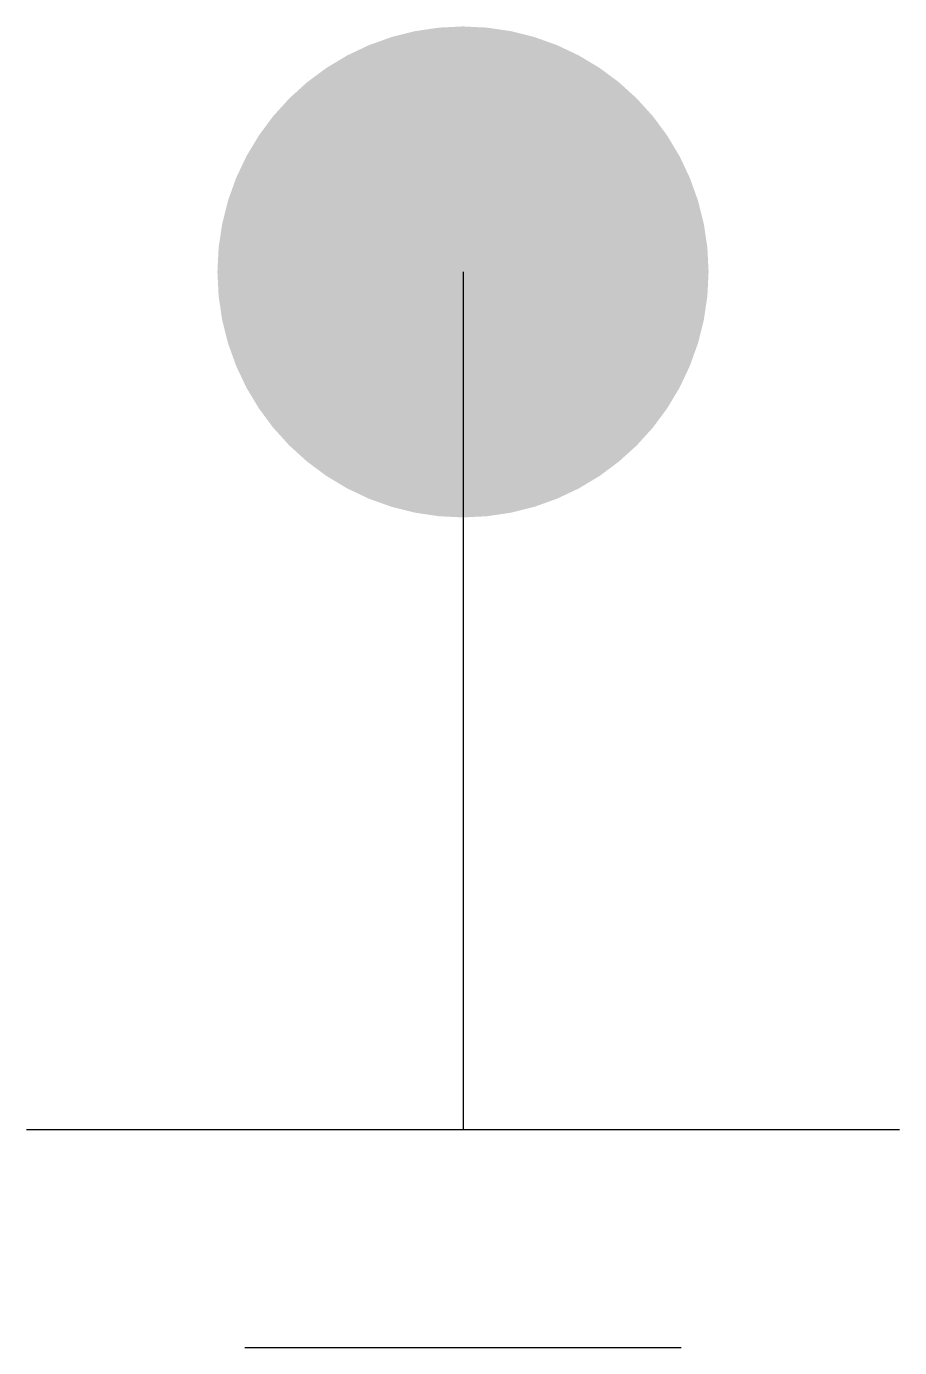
# Model space of a CAD drawing. Header units: millimetres. Extents: x -2890.228 to -2890.028, y 1172.711 to 1173.014.
import ezdxf

# ---------------------------------------------------------------- set-up
doc = ezdxf.new("R2010")
doc.units = ezdxf.units.MM
doc.header["$LTSCALE"] = 10
doc.layers.add('Hds_símbolos', color=2, linetype='Continuous')

msp = doc.modelspace()

# ---------------------------------------------------------------- linework, layer by layer
at = {"layer": 'Hds_símbolos', "color": 2}
for p, q in [((-2890.12826, 1172.95755), (-2890.12826, 1172.76108)), ((-2890.22826, 1172.76108), (-2890.02826, 1172.76108)), ((-2890.17826, 1172.71108), (-2890.07826, 1172.71108))]:
    msp.add_line(p, q, dxfattribs=at)
at = {"layer": 'Hds_símbolos', "color": 1, "const_width": 0.05625}
msp.add_lwpolyline([(-2890.12826, 1172.98567, -1), (-2890.12826, 1172.92942, -1)], format="xyb", close=True, dxfattribs=at)

doc.saveas('drawing.dxf')
